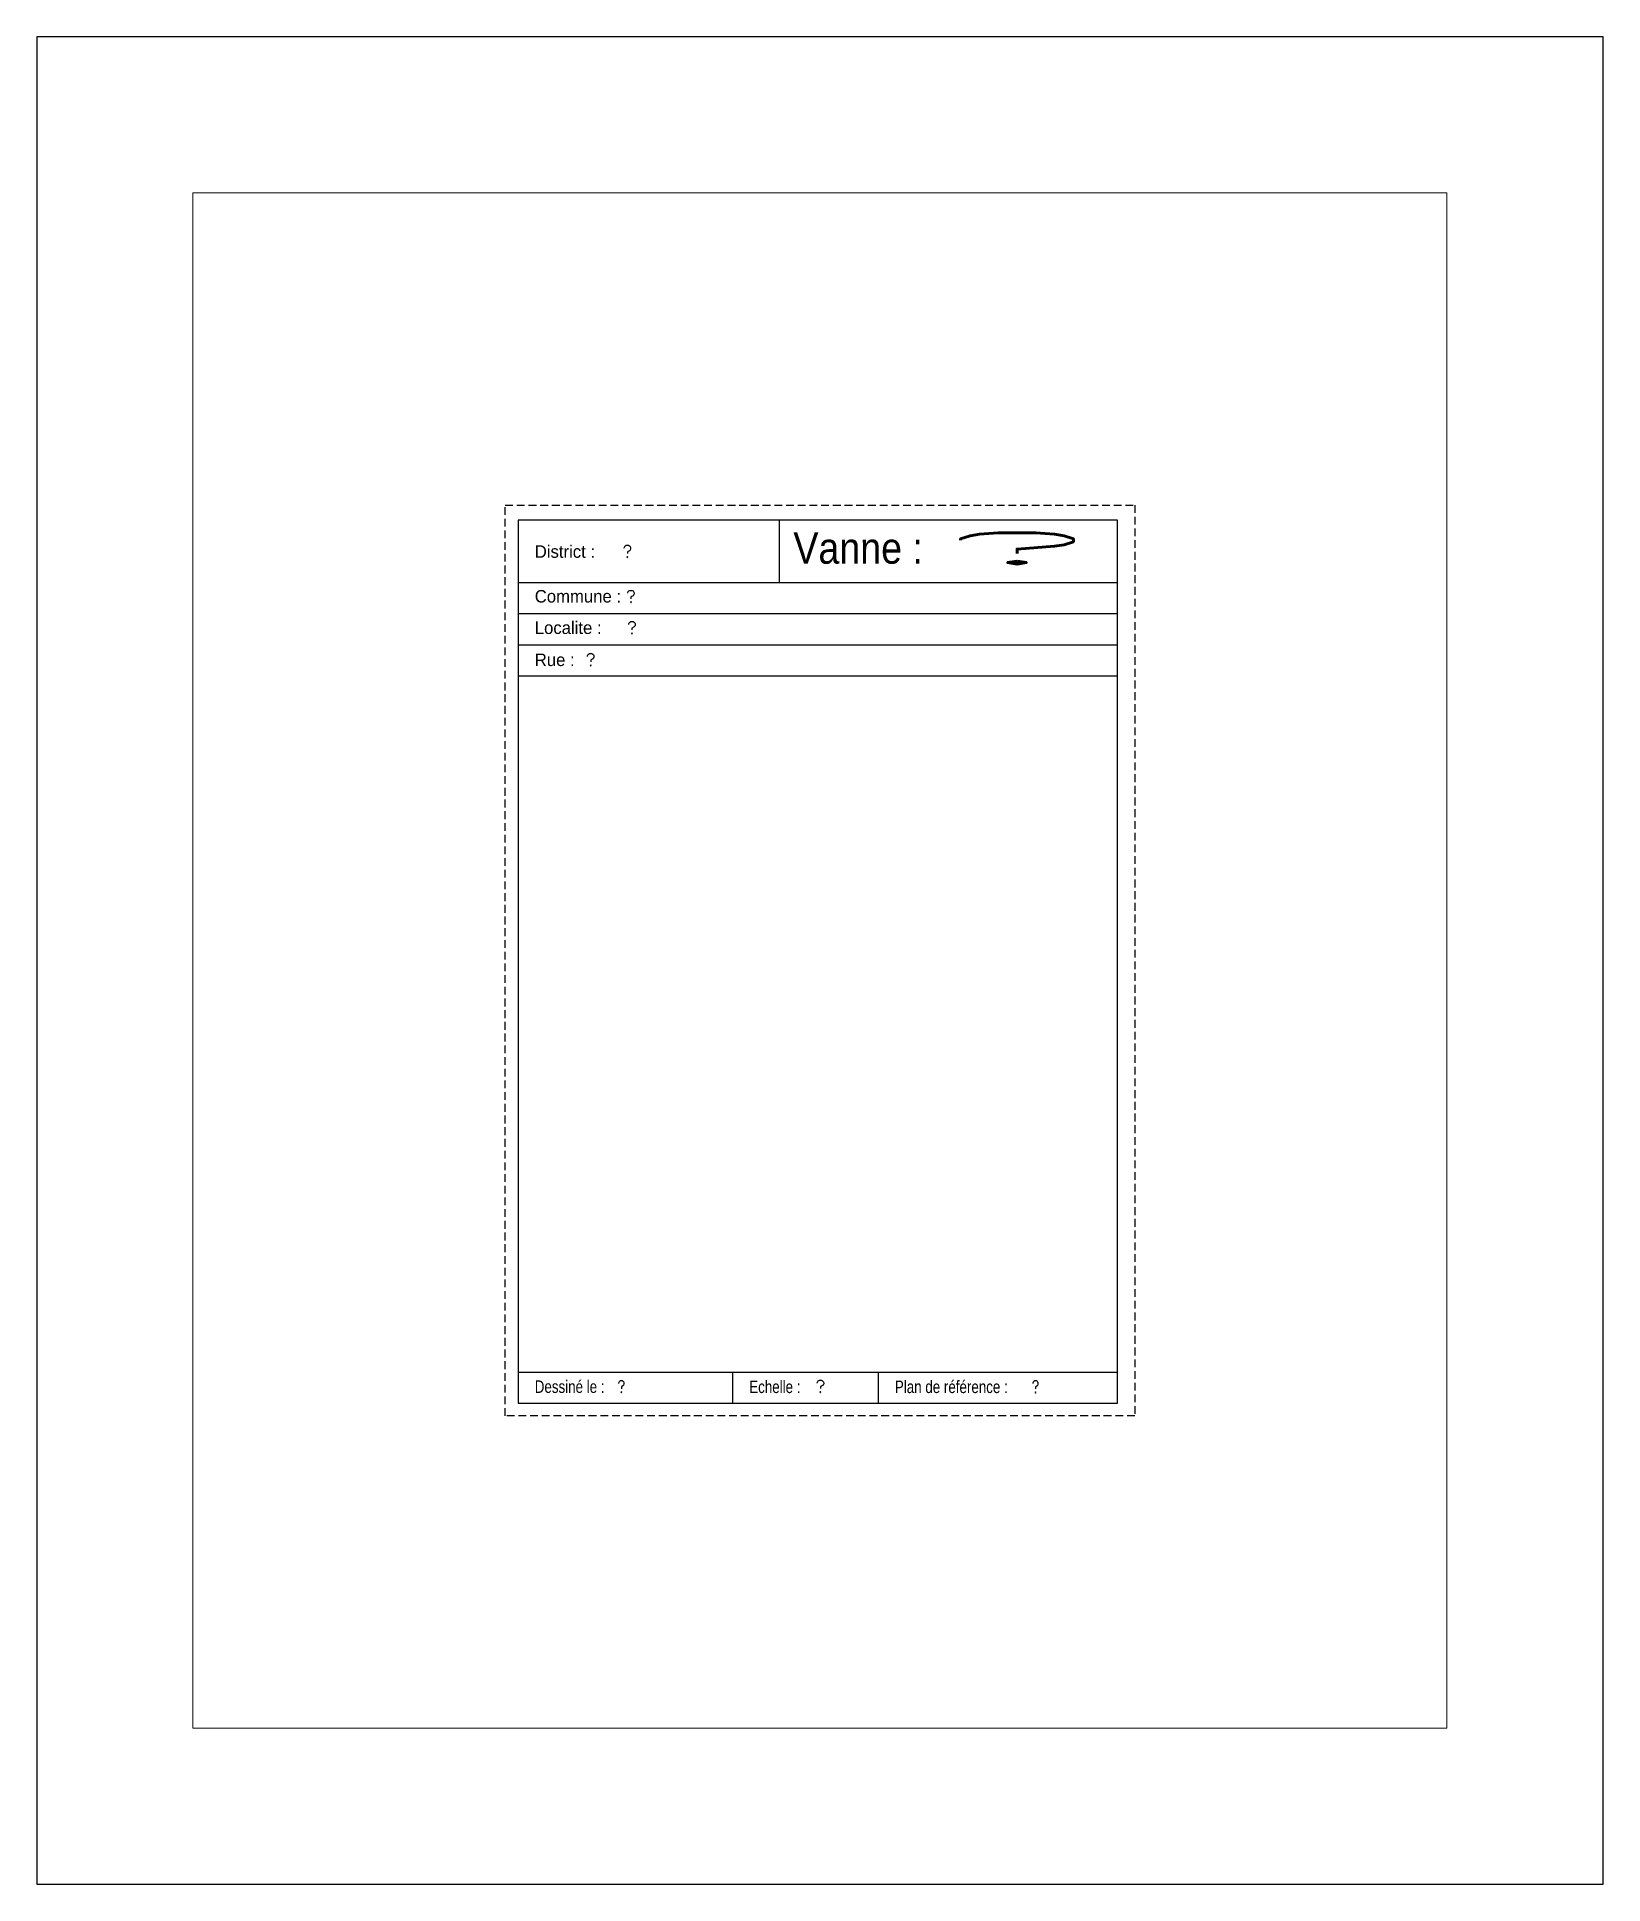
# Paper-space layout 'Layout' of a CAD drawing. Header units: millimetres. Extents: x 0 to 50.2, y 0 to 59.2.
# The model-space entities are those that its viewports show. They can reach past a viewport. Long polylines and large blocks are cut down to what shows.
import ezdxf
from ezdxf.enums import TextEntityAlignment as Align

# ---------------------------------------------------------------- set-up
doc = ezdxf.new("R2010")
doc.units = ezdxf.units.MM
doc.linetypes.add('HIDDEN', pattern=[0.375, 0.25, -0.125])
doc.layers.get('0').update_dxf_attribs({"linetype": 'CONTINUOUS'})
doc.styles.get("Standard").update_dxf_attribs({"font": 'romans.shx', "width": 0.85})
doc.styles.add('TECHNICLIGHT', font='tel_____.pfb')

# ---------------------------------------------------------------- blocks, each defined once
blk = doc.blocks.new('GIS_FVAN_A4')
at = {"flags": 128}
blk.add_lwpolyline([(192, 0), (192, 283), (0, 283), (0, 0)], close=True, dxfattribs=at)
for points in [[(83.72, 263), (83.72, 283)], [(0, 263), (192, 263)], [(0, 253.02), (192, 253.02)], [(0, 243.05), (192, 243.05)], [(0, 233.07), (192, 233.07)], [(0, 10), (192, 10)], [(68.7, 10), (68.7, 0)], [(115.37, 10), (115.37, 0)]]:
    blk.add_lwpolyline(points)
at = {"style": 'TECHNICLIGHT', "width": 0.9}
blk.add_text('Vanne : ', height=10, dxfattribs=at).set_placement((110.62, 273.94), align=Align.MIDDLE)
at = {"style": 'TECHNICLIGHT'}
for s, p in [('District :', (5.34, 270.9)), ('Commune :', (5.34, 256.57)), ('Localite :', (5.35, 246.49)), ('Rue :', (5.34, 236.21))]:
    blk.add_text(s, height=4, dxfattribs=at).set_placement(p)
at = {"style": 'TECHNICLIGHT', "width": 0.8}
for s, p in [('Dessiné le :', (5.34, 3.3)), ('Echelle :', (74.05, 3.25)), ('Plan de référence :', (120.72, 3.25))]:
    blk.add_text(s, height=4, dxfattribs=at).set_placement(p)
at = {"width": 7.593314}
blk.add_attdef('VNUM', text='', height=10, dxfattribs=at).set_placement((132.73, 268.91), (186.97, 268.91), align=Align.FIT)
for tag, p in [('ZONE', (33.46, 270.9)), ('COMMUNE', (34.61, 256.47)), ('LOCALITE', (34.95, 246.49)), ('RUE', (21.71, 236.24)), ('ECHELLE', (95.33, 3.34))]:
    blk.add_attdef(tag, p, '', height=4)
at = {"flags": 3}
for tag, p in [('CRSX', (3.46, 23.47)), ('CRSY', (3.46, 20.13)), ('CROX', (3.46, 16.8)), ('CROY', (3.46, 13.47))]:
    blk.add_attdef(tag, p, '', height=2, dxfattribs=at)
at = {"width": 0.75}
for tag, p in [('DATE', (31.93, 3.3)), ('PNUM', (164.62, 3.25))]:
    blk.add_attdef(tag, p, '', height=4, dxfattribs=at)

msp = doc.modelspace()

# ---------------------------------------------------------------- block references
at = {"xscale": 0.1, "yscale": 0.1, "zscale": 0.1}
msp.add_blockref('GIS_FVAN_A4', (189945.146, 111564.8), dxfattribs=at).add_auto_attribs({'VNUM': '?', 'ZONE': '?', 'COMMUNE': '?', 'LOCALITE': '?', 'RUE': '?', 'DATE': '?', 'ECHELLE': '?', 'PNUM': '?'})

psp = doc.layouts.new('Layout')

# ---------------------------------------------------------------- linework, layer by layer
psp.add_lwpolyline([(0, 0), (50.175, 0), (50.175, 59.188), (0, 59.188)], close=True)
at = {"color": 253, "linetype": 'HIDDEN'}
psp.add_lwpolyline([(15, 44.188), (35.175, 44.188), (35.175, 15), (15, 15)], close=True, dxfattribs=at)

# ---------------------------------------------------------------- viewports
at = {"layer": '0'}
psp.add_viewport(center=(25.087, 29.594), size=(40.175, 49.1881), view_center_point=(189954.818, 111578.986), view_height=49.1881, dxfattribs=at)

doc.saveas('drawing.dxf')
